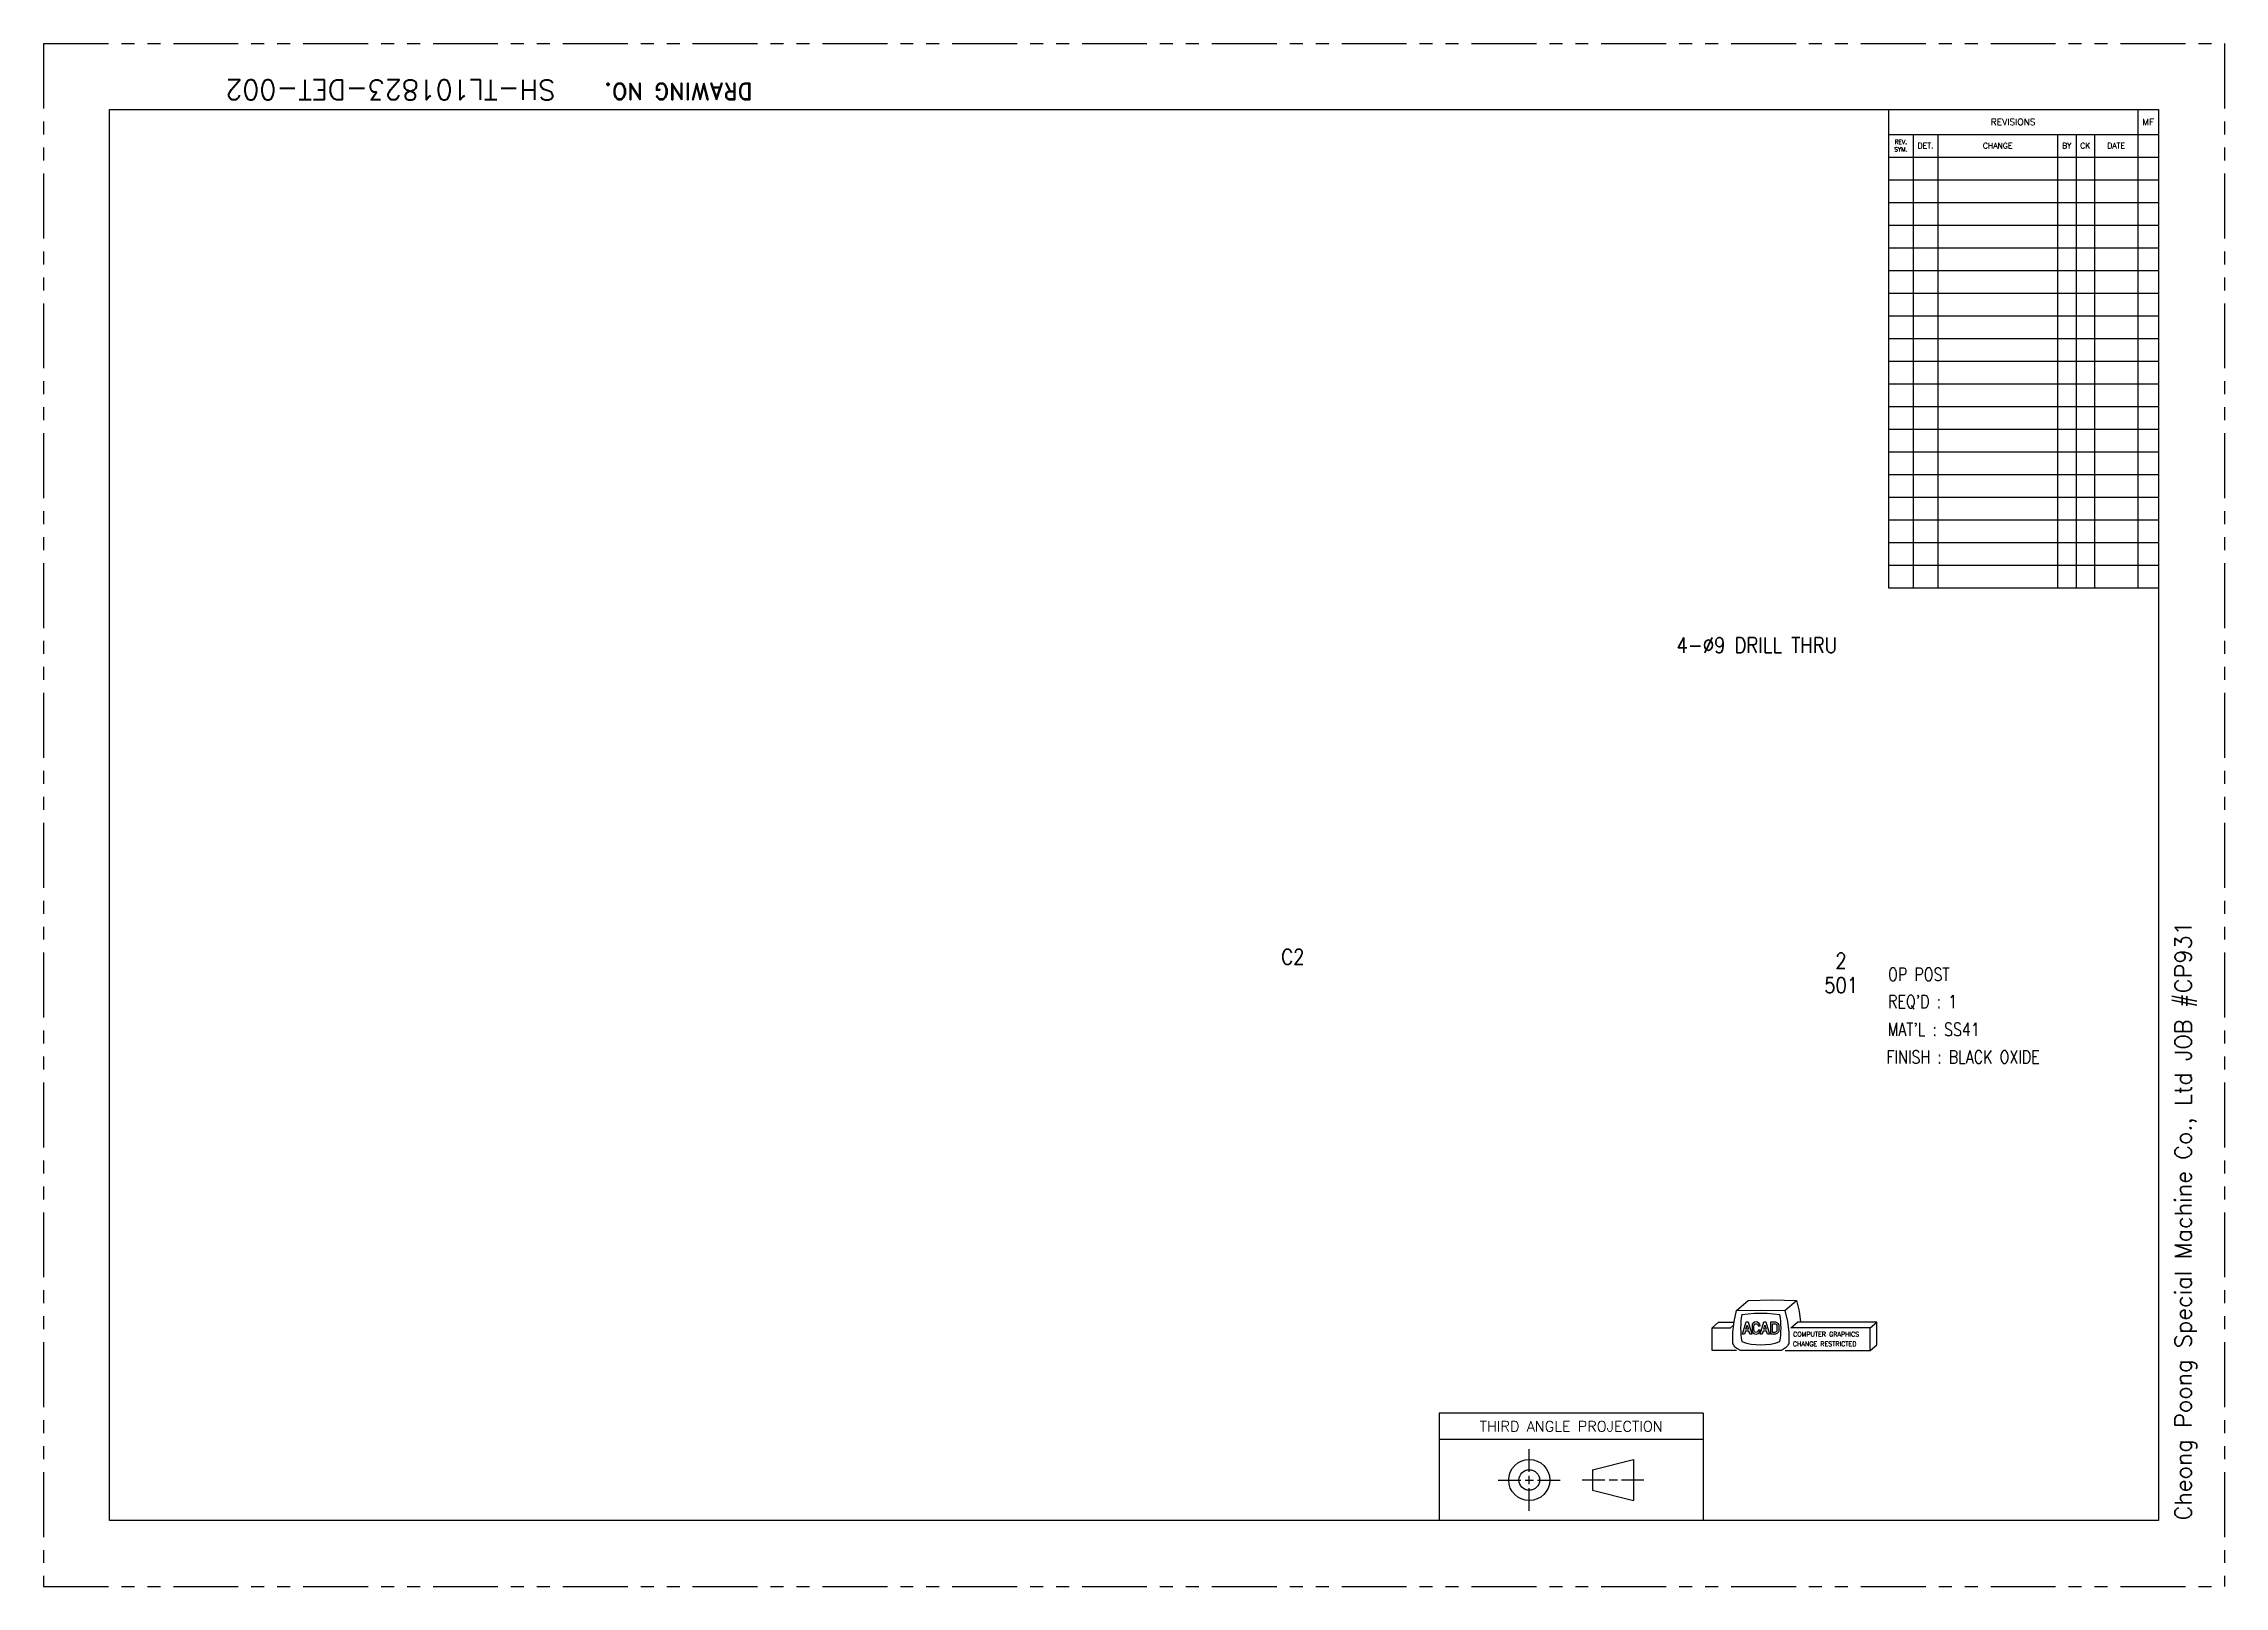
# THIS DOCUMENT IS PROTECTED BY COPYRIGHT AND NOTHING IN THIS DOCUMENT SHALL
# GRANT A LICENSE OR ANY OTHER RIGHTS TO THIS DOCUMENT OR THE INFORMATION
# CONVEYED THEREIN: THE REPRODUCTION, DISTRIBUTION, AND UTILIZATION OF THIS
# Model space of a CAD drawing. Header units: millimetres. Extents: x 0 to 1260, y 0 to 891.
import ezdxf
from ezdxf.enums import TextEntityAlignment as Align

# ---------------------------------------------------------------- set-up
doc = ezdxf.new("R2010")
doc.units = ezdxf.units.MM
doc.header["$LTSCALE"] = 10
doc.linetypes.add('PHANTOM', pattern=[2.5, 1.25, -0.25, 0.25, -0.25, 0.25, -0.25])
doc.layers.get('0').update_dxf_attribs({"linetype": 'CONTINUOUS'})
for name, color, linetype in [('BORDER', 90, 'CONTINUOUS'), ('BORDER_TXT', 130, 'CONTINUOUS'), ('VIEW_BNDS', 253, 'PHANTOM')]:
    doc.layers.add(name, color=color, linetype=linetype)
doc.styles.add('BORDER', font='ROMAND')
doc.styles.add('BORDER_TXT', font='ROMANS')
doc.styles.get("Standard").update_dxf_attribs({"font": 'romans.shx', "width": 0.85, "bigfont": 'fhg.shx'})

# ---------------------------------------------------------------- blocks, each defined once
blk = doc.blocks.new('ACADLOGO')
at = {"layer": 'BORDER', "color": 50}
for p, q in [((-2.302, 0.782), (-2.125, 0.935)), ((-1.569, 0.782), (-1.392, 0.935)), ((-2.673, 0.521), (-2.575, 0.607)), ((-2.673, 0.177), (-2.673, 0.521)), ((-2.673, 0.521), (-2.393, 0.521)), ((-2.575, 0.607), (-2.342, 0.607)), ((-2.393, 0.521), (-2.349, 0.559)), ((-1.479, 0.521), (-1.38, 0.607)), ((-0.275, 0.521), (-1.479, 0.521)), ((-0.177, 0.607), (-1.38, 0.607)), ((-0.275, 0.521), (-0.177, 0.607)), ((-0.275, 0.177), (-0.275, 0.521)), ((-0.177, 0.262), (-0.177, 0.607)), ((-2.304, 0.177), (-2.673, 0.177)), ((-1.626, 0.177), (-2.245, 0.177)), ((-1.567, 0.177), (-0.275, 0.177)), ((-0.275, 0.177), (-0.177, 0.262))]:
    blk.add_line(p, q, dxfattribs=at)
for points in [[(-2.213, 0.423), (-2.157, 0.611), (-2.129, 0.611), (-2.072, 0.423), (-2.102, 0.423), (-2.116, 0.47), (-2.17, 0.47), (-2.184, 0.423)], [(-2.161, 0.498), (-2.143, 0.56), (-2.124, 0.498)], [(-1.944, 0.423), (-1.888, 0.611), (-1.86, 0.611), (-1.804, 0.423), (-1.833, 0.423), (-1.847, 0.47), (-1.901, 0.47), (-1.915, 0.423)], [(-1.892, 0.498), (-1.874, 0.56), (-1.855, 0.498)]]:
    blk.add_lwpolyline(points, close=True, dxfattribs=at)
for points in [[(-1.947, 0.484), (-1.975, 0.484, -1), (-2.041, 0.484), (-2.041, 0.55, -1), (-1.975, 0.55), (-1.947, 0.55, 1), (-2.069, 0.55), (-2.069, 0.484, 1), (-1.947, 0.484)], [(-1.785, 0.423), (-1.785, 0.611), (-1.724, 0.611, -0.414214), (-1.663, 0.55), (-1.663, 0.484, -0.414214), (-1.724, 0.423)], [(-1.757, 0.451), (-1.757, 0.583), (-1.724, 0.583, -0.414214), (-1.691, 0.55), (-1.691, 0.484, -0.414214), (-1.724, 0.451)]]:
    blk.add_lwpolyline(points, format="xyb", close=True, dxfattribs=at)
for points in [[(-2.36, 0.283, 0), (-2.359, 0.451, 0), (-2.34, 0.618, 0), (-2.303, 0.782, 0)], [(-2.302, 0.782, 0), (-1.936, 0.789, 0), (-1.569, 0.782, 0)], [(-2.225, 0.724, 0), (-2.032, 0.741, 0), (-1.839, 0.741, 0), (-1.646, 0.723, 0)], [(-2.125, 0.935, 0), (-1.759, 0.943, 0), (-1.392, 0.935, 0)], [(-1.569, 0.782, 0), (-1.531, 0.618, 0), (-1.512, 0.451, 0), (-1.512, 0.283, 0)], [(-1.392, 0.935, 0), (-1.354, 0.772, 0), (-1.335, 0.607, 0)], [(-2.245, 0.177, 0), (-2.264, 0.185, 0), (-2.281, 0.195, 0), (-2.297, 0.206, 0), (-2.313, 0.219, 0), (-2.327, 0.233, 0), (-2.339, 0.249, 0), (-2.35, 0.265, 0), (-2.36, 0.283, 0)], [(-1.512, 0.283, 0), (-1.521, 0.265, 0), (-1.532, 0.249, 0), (-1.545, 0.233, 0), (-1.559, 0.219, 0), (-1.574, 0.206, 0), (-1.59, 0.195, 0), (-1.608, 0.185, 0), (-1.626, 0.177, 0)]]:
    blk.add_polyline3d(points, dxfattribs=at)
for centre, radius, start, end in [((-1.021, 0.517), 1.221, 170.2704, 189.7338), ((-2.849, 0.517), 1.22, 350.2597, 9.7366), ((-1.936, 1.164), 0.901, 251.2504, 288.7505)]:
    blk.add_arc(centre, radius, start, end, dxfattribs=at)
at = {"layer": 'BORDER', "color": 50, "style": 'BORDER_TXT'}
for s, p in [('COMPUTER GRAPHICS', (-1.446, 0.388)), ('CHANGE RESTRICTED', (-1.449, 0.241))]:
    blk.add_text(s, height=0.07, dxfattribs=at).set_placement(p)
blk = doc.blocks.new('PRO3RDANG')
at = {"layer": 'BORDER'}
for p, q in [((0, 0.812), (-2, 0.812)), ((-2, 0.812), (-2, 0)), ((0, 0.812), (0, 0)), ((0, 0), (-2, 0))]:
    blk.add_line(p, q, dxfattribs=at)
at = {"layer": 'BORDER', "color": 70}
for p, q in [((0, 0.613), (-2, 0.613)), ((-1.318, 0.369), (-1.318, 0.541)), ((-1.318, 0.275), (-1.318, 0.337)), ((-0.839, 0.384), (-0.527, 0.462)), ((-0.839, 0.384), (-0.839, 0.228)), ((-0.527, 0.462), (-0.527, 0.15)), ((-1.553, 0.306), (-1.381, 0.306)), ((-1.35, 0.306), (-1.287, 0.306)), ((-1.318, 0.072), (-1.318, 0.244)), ((-1.256, 0.306), (-1.084, 0.306)), ((-0.744, 0.306), (-0.917, 0.306)), ((-0.839, 0.228), (-0.527, 0.15)), ((-0.65, 0.306), (-0.713, 0.306)), ((-0.448, 0.306), (-0.619, 0.306))]:
    blk.add_line(p, q, dxfattribs=at)
for radius in [0.156, 0.0781]:
    blk.add_circle((-1.318, 0.306), radius, dxfattribs=at)
blk.add_text('THIRD ANGLE PROJECTION', height=0.08, dxfattribs=at).set_placement((-1, 0.713), align=Align.MIDDLE_CENTER)
blk = doc.blocks.new('A3-BORDER')
at = {"layer": 'BORDER'}
for p, q in [((12.7, 284.3), (407.3, 284.3)), ((12.7, 12.7), (12.7, 284.3)), ((407.3, 284.3), (407.3, 12.7)), ((407.3, 12.7), (12.7, 12.7))]:
    blk.add_line(p, q, dxfattribs=at)
at = {"layer": 'VIEW_BNDS'}
for p, q in [((0, 297), (0, 0)), ((0, 297), (420, 297)), ((420, 297), (420, 0)), ((0, 0), (420, 0))]:
    blk.add_line(p, q, dxfattribs=at)
at = {"layer": 'BORDER', "color": 70, "style": 'BORDER'}
blk.add_text('DRAWING NO.', height=3.175, rotation=180, dxfattribs=at).set_placement((136.53, 289.38))
at = {"layer": 'BORDER_TXT', "style": 'BORDER_TXT'}
for tag, p, height, rotation in [('PX-NUMBER', (98.54, 290.01), 3.81, 180), ('VENDOR-JOB', (413.65, 12.7), 3.17, 90)]:
    blk.add_attdef(tag, p, '', height=height, rotation=rotation, dxfattribs=at)
blk = doc.blocks.new('MREVBLK')
at = {"layer": 'BORDER', "color": 70}
for p, q in [((-103.98125, 0), (-103.98125, -184.15)), ((-7.9375, 0), (-7.9375, -184.15)), ((-103.98125, -9.525), (0, -9.525)), ((-94.45625, -9.525), (-94.45625, -184.15)), ((-84.93125, -9.525), (-84.93125, -184.15)), ((-38.89375, -9.525), (-38.89375, -184.15)), ((-31.75127, -9.525), (-31.75127, -184.15)), ((-24.60879, -9.525), (-24.60879, -184.15)), ((-103.98125, -18.25625), (0, -18.25625)), ((-103.98125, -26.9875), (0, -26.9875)), ((-103.98125, -35.71875), (0, -35.71875)), ((-103.98125, -44.45), (0, -44.45)), ((-103.98125, -53.18125), (0, -53.18125)), ((-103.98125, -61.9125), (0, -61.9125)), ((-103.98125, -70.64375), (0, -70.64375)), ((-103.98125, -79.375), (0, -79.375)), ((-103.98125, -88.10625), (0, -88.10625)), ((-103.98125, -96.8375), (0, -96.8375)), ((-103.98125, -105.56875), (0, -105.56875)), ((-103.98125, -114.3), (0, -114.3)), ((-103.98125, -123.03125), (0, -123.03125)), ((-103.98125, -131.7625), (0, -131.7625)), ((-103.98125, -140.49375), (0, -140.49375)), ((-103.98125, -149.225), (0, -149.225)), ((-103.98125, -157.95625), (0, -157.95625)), ((-103.98125, -166.6875), (0, -166.6875)), ((-103.98125, -175.41875), (0, -175.41875)), ((-103.98125, -184.15), (0, -184.15))]:
    blk.add_line(p, q, dxfattribs=at)
at = {"layer": 'BORDER', "color": 70, "style": 'BORDER'}
blk.add_text('REVISIONS', height=2.54, dxfattribs=at).set_placement((-55.959375, -4.7625), align=Align.MIDDLE_CENTER)
for s, height, p in [('MF', 2.54, (-3.96875, -4.7625)), ('SYM.', 1.651, (-99.21875, -15.302156)), ('REV.', 1.651, (-99.21875, -12.42349)), ('DET.', 2.159, (-89.69375, -13.890625)), ('CHANGE', 2.159, (-61.9125, -13.890625)), ('BY', 2.159, (-35.32251, -13.890625)), ('CK', 2.159, (-28.18003, -13.890625)), ('DATE', 2.159, (-16.273145, -13.890625))]:
    blk.add_text(s, height=height, dxfattribs=at).set_placement(p, align=Align.MIDDLE)
at = {"layer": 'BORDER_TXT'}
for tag, p in [('SYM', (-99.21875, -22.621875)), ('DET', (-89.69375, -22.621875)), ('BY', (-35.32251, -22.621875)), ('CK', (-28.18003, -22.621875)), ('RDATE', (-16.273145, -22.621875)), ('SYM', (-99.21875, -31.353125)), ('DET', (-89.69375, -31.353125)), ('BY', (-35.32251, -31.353125)), ('CK', (-28.18003, -31.353125)), ('RDATE', (-16.273145, -31.353125)), ('SYM', (-99.21875, -40.084375)), ('DET', (-89.69375, -40.084375)), ('BY', (-35.32251, -40.084375)), ('CK', (-28.18003, -40.084375)), ('RDATE', (-16.273145, -40.084375)), ('SYM', (-99.21875, -48.815625)), ('DET', (-89.69375, -48.815625)), ('BY', (-35.32251, -48.815625)), ('CK', (-28.18003, -48.815625)), ('RDATE', (-16.273145, -48.815625)), ('SYM', (-99.21875, -57.546875)), ('DET', (-89.69375, -57.546875)), ('BY', (-35.32251, -57.546875)), ('CK', (-28.18003, -57.546875)), ('RDATE', (-16.273145, -57.546875)), ('SYM', (-99.21875, -66.278125)), ('DET', (-89.69375, -66.278125)), ('BY', (-35.32251, -66.278125)), ('CK', (-28.18003, -66.278125)), ('RDATE', (-16.273145, -66.278125)), ('SYM', (-99.21875, -75.009375)), ('DET', (-89.69375, -75.009375)), ('BY', (-35.32251, -75.009375)), ('CK', (-28.18003, -75.009375)), ('RDATE', (-16.273145, -75.009375)), ('SYM', (-99.21875, -83.740625)), ('DET', (-89.69375, -83.740625)), ('BY', (-35.32251, -83.740625)), ('CK', (-28.18003, -83.740625)), ('RDATE', (-16.273145, -83.740625)), ('SYM', (-99.21875, -92.471875)), ('DET', (-89.69375, -92.471875)), ('BY', (-35.32251, -92.471875)), ('CK', (-28.18003, -92.471875)), ('RDATE', (-16.273145, -92.471875)), ('SYM', (-99.21875, -101.203125)), ('DET', (-89.69375, -101.203125)), ('BY', (-35.32251, -101.203125)), ('CK', (-28.18003, -101.203125)), ('RDATE', (-16.273145, -101.203125)), ('SYM', (-99.21875, -109.934375)), ('DET', (-89.69375, -109.934375)), ('BY', (-35.32251, -109.934375)), ('CK', (-28.18003, -109.934375)), ('RDATE', (-16.273145, -109.934375)), ('SYM', (-99.21875, -118.665625)), ('DET', (-89.69375, -118.665625)), ('BY', (-35.32251, -118.665625)), ('CK', (-28.18003, -118.665625)), ('RDATE', (-16.273145, -118.665625)), ('SYM', (-99.21875, -127.396875)), ('DET', (-89.69375, -127.396875)), ('BY', (-35.32251, -127.396875)), ('CK', (-28.18003, -127.396875)), ('RDATE', (-16.273145, -127.396875)), ('SYM', (-99.21875, -136.128125)), ('DET', (-89.69375, -136.128125)), ('BY', (-35.32251, -136.128125)), ('CK', (-28.18003, -136.128125)), ('RDATE', (-16.273145, -136.128125)), ('SYM', (-99.21875, -144.859375)), ('DET', (-89.69375, -144.859375)), ('BY', (-35.32251, -144.859375)), ('CK', (-28.18003, -144.859375)), ('RDATE', (-16.273145, -144.859375)), ('SYM', (-99.21875, -153.590625)), ('DET', (-89.69375, -153.590625)), ('BY', (-35.32251, -153.590625)), ('CK', (-28.18003, -153.590625)), ('RDATE', (-16.273145, -153.590625)), ('SYM', (-99.21875, -162.321875)), ('DET', (-89.69375, -162.321875)), ('BY', (-35.32251, -162.321875)), ('CK', (-28.18003, -162.321875)), ('RDATE', (-16.273145, -162.321875)), ('SYM', (-99.21875, -171.053125)), ('DET', (-89.69375, -171.053125)), ('BY', (-35.32251, -171.053125)), ('CK', (-28.18003, -171.053125)), ('RDATE', (-16.273145, -171.053125)), ('SYM', (-99.21875, -179.784375)), ('DET', (-89.69375, -179.784375)), ('BY', (-35.32251, -179.784375)), ('CK', (-28.18003, -179.784375)), ('RDATE', (-16.273145, -179.784375))]:
    blk.add_attdef(tag, text='', height=2.25, dxfattribs=at).set_placement(p, align=Align.MIDDLE_CENTER)
for tag, p in [('ONE', (-83.40725, -22.621875)), ('2OF2', (-83.40725, -24.349075)), ('1OF2', (-83.40725, -20.894675)), ('ONE', (-83.40725, -31.353125)), ('2OF2', (-83.40725, -33.080325)), ('1OF2', (-83.40725, -29.625925)), ('ONE', (-83.40725, -40.084375)), ('2OF2', (-83.40725, -41.811575)), ('1OF2', (-83.40725, -38.357175)), ('ONE', (-83.40725, -48.815625)), ('2OF2', (-83.40725, -50.542825)), ('1OF2', (-83.40725, -47.088425)), ('ONE', (-83.40725, -57.546875)), ('2OF2', (-83.40725, -59.274075)), ('1OF2', (-83.40725, -55.819675)), ('ONE', (-83.40725, -66.278125)), ('2OF2', (-83.40725, -68.005325)), ('1OF2', (-83.40725, -64.550925)), ('ONE', (-83.40725, -75.009375)), ('1OF2', (-83.40725, -73.282175)), ('2OF2', (-83.40725, -76.736575)), ('ONE', (-83.40725, -83.740625)), ('1OF2', (-83.40725, -82.013425)), ('2OF2', (-83.40725, -85.467825)), ('ONE', (-83.40725, -92.471875)), ('1OF2', (-83.40725, -90.744675)), ('2OF2', (-83.40725, -94.199075)), ('ONE', (-83.40725, -101.203125)), ('1OF2', (-83.40725, -99.475925)), ('2OF2', (-83.40725, -102.930325)), ('ONE', (-83.40725, -109.934375)), ('1OF2', (-83.40725, -108.207175)), ('2OF2', (-83.40725, -111.661575)), ('ONE', (-83.40725, -118.665625)), ('1OF2', (-83.40725, -116.938425)), ('2OF2', (-83.40725, -120.392825)), ('1OF2', (-83.40725, -125.669675)), ('ONE', (-83.40725, -127.396875)), ('2OF2', (-83.40725, -129.124075)), ('1OF2', (-83.40725, -134.400925)), ('ONE', (-83.40725, -136.128125)), ('2OF2', (-83.40725, -137.855325)), ('1OF2', (-83.40725, -143.132175)), ('ONE', (-83.40725, -144.859375)), ('2OF2', (-83.40725, -146.586575)), ('1OF2', (-83.40725, -151.863425)), ('ONE', (-83.40725, -153.590625)), ('2OF2', (-83.40725, -155.317825)), ('1OF2', (-83.40725, -160.594675)), ('ONE', (-83.40725, -162.321875)), ('2OF2', (-83.40725, -164.049075)), ('ONE', (-83.40725, -171.053125)), ('2OF2', (-83.40725, -172.780325)), ('1OF2', (-83.40725, -169.325925)), ('ONE', (-83.40725, -179.784375)), ('2OF2', (-83.40725, -181.511575)), ('1OF2', (-83.40725, -178.057175))]:
    blk.add_attdef(tag, text='', height=2.25, dxfattribs=at).set_placement(p, align=Align.MIDDLE_LEFT)

msp = doc.modelspace()

# ---------------------------------------------------------------- block references
at = {"xscale": 3, "yscale": 3, "zscale": 3}
msp.add_blockref('A3-BORDER', (0, 0), dxfattribs=at).add_auto_attribs({'VENDOR-JOB': 'Cheong Poong Special Machine Co., Ltd JOB #CP931', 'PX-NUMBER': 'SH-TL101823-DET-002'})
for name, p, xscale, yscale, zscale in [('MREVBLK', (1221.9, 852.9), 1.5, 1.5, 1.5), ('ACADLOGO', (1065.9, 129.5), 38.10000000000218, 38.10000000000218, 38.10000000000218), ('PRO3RDANG', (958.8, 38.1), 76.19999999999891, 76.19999999999891, 76.19999999999891)]:
    msp.add_blockref(name, p, dxfattribs=dict(xscale=xscale, yscale=yscale, zscale=zscale))

# ---------------------------------------------------------------- texts
at = {"width": 0.85}
for s, p in [('2', (1038.5, 356.8)), ('501', (1038.6, 342.7))]:
    msp.add_text(s, height=9, dxfattribs=at).set_placement(p, align=Align.CENTER)
at = {"ltscale": 0.2, "width": 0.8}
for s, p in [('OP POST', (1065.7, 349.7)), ("REQ'D : 1", (1065.7, 334)), ("MAT'L : SS41", (1065.4, 317.9)), ('FINISH : BLACK OXIDE', (1064.8, 302))]:
    msp.add_text(s, height=7.5, dxfattribs=at).set_placement(p)
at = {"char_height": 9}
for s, insert, attachment_point in [('4-%%C9 DRILL THRU', (943.5, 548.1), 1), ('C2', (728.5, 359.1), 9)]:
    msp.add_mtext(s, dxfattribs=dict(at, insert=insert, attachment_point=attachment_point))

doc.saveas('drawing.dxf')
